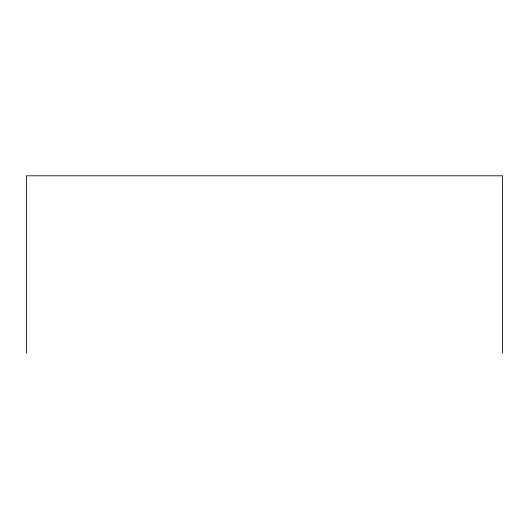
<?xml version="1.0" encoding="UTF-8"?>
<svg xmlns="http://www.w3.org/2000/svg" width="529" height="529" viewBox="0 0 529 529"><rect width="100%" height="100%" fill="white"/><g stroke="black" fill="none" stroke-linecap="round" stroke-linejoin="round"><path stroke-width="0.79" d="M502.55 353.207L502.55 175.793L26.45 175.793L26.45 353.207"/></g></svg>
